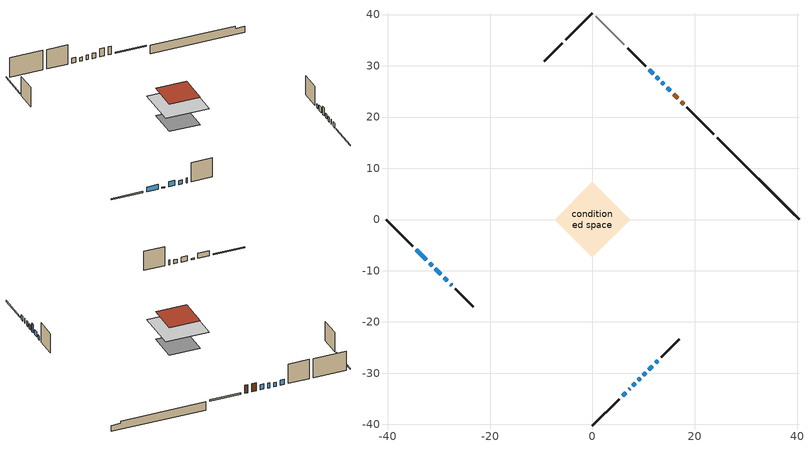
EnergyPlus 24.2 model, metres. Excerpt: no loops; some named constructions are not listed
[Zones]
conditioned space
 floor adiabatic (AdiabaticFloorConstruction): -7.37,0 0,7.37 7.37,0 0,-7.37 z3.51
 floor foundation (Slab1 construction): -5.21,0 0,5.21 5.21,0 0,-5.21 z-1.01
 wall outside (RimJoist1 construction): 0,-40.31 5.26,-35.05 / -40.31,0 -35.05,-5.26 / 0,40.31 -5.26,35.05 / 23.7,16.61 18.44,21.88 z1.07:1.37
 wall outside (AdiabaticWallConstruction 1): 17.78,22.53 17.28,23.04 / 16.62,23.69 15.81,24.5 z1.07:3.1
 wall outside (AdiabaticWallConstruction): 15.16,25.15 14.55,25.77 / 11.02,-29.29 11.67,-28.64 z1.07:2.39; 5.92,-34.39 6.47,-33.84 / 7.13,-33.18 7.24,-33.07 / 7.89,-32.42 8.3,-32.01 / -34.39,-5.92 -32.45,-7.86 / 13.89,26.42 13.57,26.75 / 8.96,-31.36 9.28,-31.03 / -27.69,-12.62 -27.47,-12.84 / 11.82,28.49 11.08,29.23 z1.07:2.29; -31.79,-8.52 -31.31,-9 z1.07:1.37; 9.94,-30.38 10.37,-29.94 z1.07:3.15; -30.65,-9.66 -29.61,-10.7 z1.07:2.34; -28.96,-11.35 -28.35,-11.97 / 12.33,-27.98 12.76,-27.55 / 12.91,27.4 12.48,27.83 z1.07:2.04
 wall outside (Wall1 construction): 13.42,-26.9 16.95,-23.36 / -26.82,-13.49 -23.28,-17.03 / -5.92,34.39 -9.45,30.86 / 10.43,29.88 6.9,33.42 z1.07:5.95
 wall foundation (FoundationWall1 construction): 24.36,15.96,-1.01 24.36,15.96,1.07 38.72,1.6,1.07 38.72,1.6,0.49 40.31,0,0.49 40.31,0,-1.01
 wall adiabatic (Wall3 construction): 6.24,34.07 0.66,39.66 z1.07:5.95
 window (WindowConstruction): 15.16,25.16 14.55,25.76 z1.07:2.39
 window (WindowConstruction 6): 5.92,-34.39 6.47,-33.84 z1.07:2.29
 window (WindowConstruction 7): 7.13,-33.18 7.24,-33.07 z1.07:2.29
 window (WindowConstruction 8): 7.9,-32.42 8.3,-32.01 z1.07:2.29
 window (WindowConstruction 9): -34.39,-5.92 -32.45,-7.86 z1.07:2.29
 window (WindowConstruction 13): 13.89,26.42 13.57,26.75 z1.07:2.29
 window (WindowConstruction 14): 8.96,-31.36 9.28,-31.03 z1.07:2.29
 window (WindowConstruction 15): -31.79,-8.52 -31.31,-9 z1.07:1.37
 window (WindowConstruction 1): 9.94,-30.38 10.37,-29.94 z1.07:3.15
 window (WindowConstruction 2): 11.02,-29.29 11.67,-28.64 z1.07:2.39
 window (WindowConstruction 3): -30.65,-9.66 -29.61,-10.7 z1.07:2.34
 window (WindowConstruction 4): -28.96,-11.36 -28.35,-11.97 z1.07:2.04
 window (WindowConstruction 10): -27.69,-12.62 -27.47,-12.84 z1.07:2.29
 window (WindowConstruction 11): 12.33,-27.98 12.76,-27.55 z1.07:2.04
 window (WindowConstruction 12): 12.91,27.4 12.48,27.83 z1.07:2.04
 window (WindowConstruction 5): 11.82,28.49 11.09,29.23 z1.07:2.29
 door (Door): 17.78,22.53 17.28,23.03 z1.07:3.1
 door (Door 1): 16.62,23.69 15.81,24.5 z1.07:3.1
 ceiling adiabatic (AdiabaticFloorConstruction): 0,-7.37 7.37,0 0,7.37 -7.37,0 z3.51
 roof outside (Roof1 construction): 0,5.21 -5.21,0 0,-5.21 5.21,0 z5.95
[EnergyManagementSystem:Program]
infil_program: Set p_m = 0.14; Set p_s = 0.22; Set s_m = 270; Set s_s = 370; Set z_m = 9.99744; Set z_s = 6.287832584110923; Set f_t = (((s_m/z_m)^p_m)*((z_s/s_s)^p_s)); Set Tdiff = tin_s-tout_s; Set dT = @Abs Tdiff; Set c = 0.0526; Set Cs = 0.1067; Set Cw = 0.1654; Set n = 0.65; Set sft = (f_t*0.3); Set temp1 = ((c*Cw)*((sft*site_vw_s)^(2*n)))^2; Set Qinf = (((c*Cs*(dT^n))^2)+temp1)^0.5; Set Qinf = (@Max Qinf 0); Set mech_vent_house_fan_sensible_load_act = 0.0; Set mech_vent_house_fan_latent_load_act = 0.0; Set OASupInPb = out_pb_s; Set OASupInTemp = tout_s; Set OASupInW = out_wt_s; Set OASupRho = (@RhoAirFnPbTdbW OASupInPb OASupInTemp OASupInW); Set OASupCp = (@CpAirFnW OASupInW); Set OASupInEnth = (@HFnTdbW OASupInTemp OASupInW); Set ZoneTemp = tin_s; Set ZoneW = win_s; Set ZoneCp = (@CpAirFnW ZoneW); Set ZoneAirEnth = (@HFnTdbW ZoneTemp ZoneW); Set mech_vent_house_fan_cfis_act = 0.0; Set QWHV_cfis_sup = 0.0; Set QWHV_cfis_suppl_sup = 0.0; Set QWHV_cfis_suppl_exh = 0.0; Set Qrange = 0; Set Qrange = Qrange + 0.075 * mech_vent_range_fan_0_sch_s; Set Qbath = 0; Set Qdryer = 0; Set Qdryer = Qdryer + 0.00308 * clothes_dryer_exhaust_0_sch_s; Set QWHV_sup = 0.0; Set QWHV_exh = 0.0; Set Qsupply = QWHV_sup + QWHV_cfis_sup + QWHV_cfis_suppl_sup; Set Qexhaust = Qrange + Qbath + Qdryer + QWHV_exh + QWHV_cfis_suppl_exh; Set Qfan = (@Max Qexhaust Qsupply); Set Qducts = 0; If Qducts < 0; Set Qsupply = Qsupply - Qducts; Else; Set Qexhaust = Qexhaust + Qducts; EndIf; Set Qfan_with_ducts = (@Max Qexhaust Qsupply); Set Qimb = (@Abs (Qsupply - Qexhaust)); If Qinf + Qimb > 0; Set Qtot = Qfan_with_ducts + (Qinf^2) / (Qinf + Qimb); Else; Set Qtot = Qfan_with_ducts; EndIf; Set Qinf_adj = Qtot - Qfan; Set infil_flow_act = Qinf_adj; Set infil_program_Qinf = Qinf_adj; Set infil_program_Qfan = Qfan; Set Qload = Qfan; Set Effectiveness_Sens = 0.0; Set Effectiveness_Lat = 0.0; Set Fan_MFR = Qload * OASupRho; Set ZoneInEnth = OASupInEnth; Set ZoneInTemp = OASupInTemp; Set FanTotalToCond = Fan_MFR * (ZoneInEnth - ZoneAirEnth); Set FanSensToCond = Fan_MFR * ZoneCp * (ZoneInTemp - ZoneTemp); Set FanLatToCond = FanTotalToCond - FanSensToCond; Set mech_vent_house_fan_sensible_load_act = mech_vent_house_fan_sensible_load_act + FanSensToCond; Set mech_vent_house_fan_latent_load_act = mech_vent_house_fan_latent_load_act + FanLatToCond
unmet_hours_program: Set htg_unmet_hours = 0; Set clg_unmet_hours = 0; Set unit_htg_unmet_hours = 0; If ((DayOfYear >= 1) && (DayOfYear <= 365)); Set unit_htg_unmet_hours = unit_htg_unmet_hours + conditioned_space_htg_unmet_s; If unit_htg_unmet_hours > htg_unmet_hours; Set htg_unmet_hours = unit_htg_unmet_hours; EndIf; EndIf; Set unit_clg_unmet_hours = 0; If ((DayOfYear >= 1) && (DayOfYear <= 365)); Set unit_clg_unmet_hours = unit_clg_unmet_hours + conditioned_space_clg_unmet_s; If unit_clg_unmet_hours > clg_unmet_hours; Set clg_unmet_hours = unit_clg_unmet_hours; EndIf; EndIf
water_heater_EC_adj: If WarmupFlag == 0; Set dhw_e_cons = water_heater_energy + water_heater_on_cycle_parasitic + water_heater_off_cycle_parasitic; Set water_heater_ec_adj_act = 0.0 * dhw_e_cons / 1; EndIf
[EnergyManagementSystem:ProgramCallingManager]
boiler_hydronic_pump_disaggregate_program_calling_manager: EndOfSystemTimestepBeforeHVACReporting; boiler_hydronic_pump_disaggregate_program
boiler_hydronic_pump_power_program_calling_manager: EndOfSystemTimestepBeforeHVACReporting; boiler_hydronic_pump_power_program
central_ac_supply_fan_disaggregate_program_calling_manager: EndOfSystemTimestepBeforeHVACReporting; central_ac_supply_fan_disaggregate_program
component_loads_program_calling_manager: EndOfZoneTimestepAfterZoneReporting; component_loads_program
fridge_schedule_program_calling_manager: BeginZoneTimestepAfterInitHeatBalance; fridge_schedule_program
infil_program_calling_manager: BeginZoneTimestepAfterInitHeatBalance; infil_program
natural_vent_program_calling_manager: BeginZoneTimestepAfterInitHeatBalance; natural_vent_program
total_airflows_program_calling_manager: EndOfZoneTimestepAfterZoneReporting; total_airflows_program
total_loads_program_calling_manager: EndOfZoneTimestepAfterZoneReporting; total_loads_program
unmet_hours_program_calling_manager: EndOfZoneTimestepBeforeZoneReporting; unmet_hours_program
water_heater_EC_adj_ProgramManager: EndOfSystemTimestepBeforeHVACReporting; water_heater_EC_adj
[EnergyManagementSystem:OutputVariable] Type of Data in Variable=Summed
Name | EMS Variable | Update Frequency | EMS Program or Subroutine | Units
boiler hydronic pump disaggregate htg primary | boiler_hydronic_pump_primary_htg | SystemTimestep | boiler_hydronic_pump_disaggregate_program | J
central ac supply fan disaggregate clg | central_ac_supply_fan_clg | SystemTimestep | central_ac_supply_fan_disaggregate_program | J
loads_htg_tot_peakload_outvar; loads_htg_tot_annual_outvar; Energy Management System Output Variable 1; Energy Management System Output Variable 45 | loads_htg_tot | ZoneTimestep | total_loads_program | J
loads_clg_tot_peakload_outvar; loads_clg_tot_annual_outvar; Energy Management System Output Variable 2; Energy Management System Output Variable 46 | loads_clg_tot | ZoneTimestep | total_loads_program | J
htg_unmet_hours_annual_outvar; Energy Management System Output Variable 3 | htg_unmet_hours | ZoneTimestep | unmet_hours_program | hr
clg_unmet_hours_annual_outvar; Energy Management System Output Variable 4 | clg_unmet_hours | ZoneTimestep | unmet_hours_program | hr
loads_htg_roofs_annual_outvar; Energy Management System Output Variable 5 | loads_htg_roofs | ZoneTimestep | component_loads_program | J
loads_htg_ceilings_annual_outvar; Energy Management System Output Variable 6 | loads_htg_ceilings | ZoneTimestep | component_loads_program | J
loads_htg_walls_annual_outvar; Energy Management System Output Variable 7 | loads_htg_walls | ZoneTimestep | component_loads_program | J
loads_htg_rim_joists_annual_outvar; Energy Management System Output Variable 8 | loads_htg_rim_joists | ZoneTimestep | component_loads_program | J
loads_htg_foundation_walls_annual_outvar; Energy Management System Output Variable 9 | loads_htg_foundation_walls | ZoneTimestep | component_loads_program | J
loads_htg_doors_annual_outvar; Energy Management System Output Variable 10 | loads_htg_doors | ZoneTimestep | component_loads_program | J
loads_htg_windows_conduction_annual_outvar; Energy Management System Output Variable 11 | loads_htg_windows_conduction | ZoneTimestep | component_loads_program | J
loads_htg_windows_solar_annual_outvar; Energy Management System Output Variable 12 | loads_htg_windows_solar | ZoneTimestep | component_loads_program | J
loads_htg_skylights_conduction_annual_outvar; Energy Management System Output Variable 13 | loads_htg_skylights_conduction | ZoneTimestep | component_loads_program | J
loads_htg_skylights_solar_annual_outvar; Energy Management System Output Variable 14 | loads_htg_skylights_solar | ZoneTimestep | component_loads_program | J
loads_htg_floors_annual_outvar; Energy Management System Output Variable 15 | loads_htg_floors | ZoneTimestep | component_loads_program | J
loads_htg_slabs_annual_outvar; Energy Management System Output Variable 16 | loads_htg_slabs | ZoneTimestep | component_loads_program | J
loads_htg_internal_mass_annual_outvar; Energy Management System Output Variable 17 | loads_htg_internal_mass | ZoneTimestep | component_loads_program | J
loads_htg_infil_annual_outvar; Energy Management System Output Variable 18 | loads_htg_infil | ZoneTimestep | component_loads_program | J
loads_htg_natvent_annual_outvar; Energy Management System Output Variable 19 | loads_htg_natvent | ZoneTimestep | component_loads_program | J
loads_htg_mechvent_annual_outvar; Energy Management System Output Variable 20 | loads_htg_mechvent | ZoneTimestep | component_loads_program | J
loads_htg_whf_annual_outvar; Energy Management System Output Variable 21 | loads_htg_whf | ZoneTimestep | component_loads_program | J
loads_htg_ducts_annual_outvar; Energy Management System Output Variable 22 | loads_htg_ducts | ZoneTimestep | component_loads_program | J
loads_htg_intgains_annual_outvar; Energy Management System Output Variable 23 | loads_htg_intgains | ZoneTimestep | component_loads_program | J
loads_htg_lighting_annual_outvar; Energy Management System Output Variable 24 | loads_htg_lighting | ZoneTimestep | component_loads_program | J
loads_clg_roofs_annual_outvar; Energy Management System Output Variable 25 | loads_clg_roofs | ZoneTimestep | component_loads_program | J
loads_clg_ceilings_annual_outvar; Energy Management System Output Variable 26 | loads_clg_ceilings | ZoneTimestep | component_loads_program | J
loads_clg_walls_annual_outvar; Energy Management System Output Variable 27 | loads_clg_walls | ZoneTimestep | component_loads_program | J
loads_clg_rim_joists_annual_outvar; Energy Management System Output Variable 28 | loads_clg_rim_joists | ZoneTimestep | component_loads_program | J
loads_clg_foundation_walls_annual_outvar; Energy Management System Output Variable 29 | loads_clg_foundation_walls | ZoneTimestep | component_loads_program | J
loads_clg_doors_annual_outvar; Energy Management System Output Variable 30 | loads_clg_doors | ZoneTimestep | component_loads_program | J
loads_clg_windows_conduction_annual_outvar; Energy Management System Output Variable 31 | loads_clg_windows_conduction | ZoneTimestep | component_loads_program | J
loads_clg_windows_solar_annual_outvar; Energy Management System Output Variable 32 | loads_clg_windows_solar | ZoneTimestep | component_loads_program | J
loads_clg_skylights_conduction_annual_outvar; Energy Management System Output Variable 33 | loads_clg_skylights_conduction | ZoneTimestep | component_loads_program | J
loads_clg_skylights_solar_annual_outvar; Energy Management System Output Variable 34 | loads_clg_skylights_solar | ZoneTimestep | component_loads_program | J
loads_clg_floors_annual_outvar; Energy Management System Output Variable 35 | loads_clg_floors | ZoneTimestep | component_loads_program | J
loads_clg_slabs_annual_outvar; Energy Management System Output Variable 36 | loads_clg_slabs | ZoneTimestep | component_loads_program | J
loads_clg_internal_mass_annual_outvar; Energy Management System Output Variable 37 | loads_clg_internal_mass | ZoneTimestep | component_loads_program | J
loads_clg_infil_annual_outvar; Energy Management System Output Variable 38 | loads_clg_infil | ZoneTimestep | component_loads_program | J
loads_clg_natvent_annual_outvar; Energy Management System Output Variable 39 | loads_clg_natvent | ZoneTimestep | component_loads_program | J
loads_clg_mechvent_annual_outvar; Energy Management System Output Variable 40 | loads_clg_mechvent | ZoneTimestep | component_loads_program | J
loads_clg_whf_annual_outvar; Energy Management System Output Variable 41 | loads_clg_whf | ZoneTimestep | component_loads_program | J
loads_clg_ducts_annual_outvar; Energy Management System Output Variable 42 | loads_clg_ducts | ZoneTimestep | component_loads_program | J
loads_clg_intgains_annual_outvar; Energy Management System Output Variable 43 | loads_clg_intgains | ZoneTimestep | component_loads_program | J
loads_clg_lighting_annual_outvar; Energy Management System Output Variable 44 | loads_clg_lighting | ZoneTimestep | component_loads_program | J
[Schedule:Day:Interval]
interior lighting schedule day 2: No, 01:00, 0.0927273, 04:00, 0.0772727, 05:00, 0.085, 06:00, 0.139091, 07:00, 0.231818, 08:00, 0.293636, 10:00, 0.316818, 11:00, 0.301364, 12:00, 0.285909, 13:00, 0.278182, 14:00, 0.270455, 15:00, 0.285909, 16:00, 0.316818, 17:00, 0.386364, 18:00, 0.502273, 19:00, 0.664545, 20:00, 0.819091, 21:00, 0.85, 22:00, 0.610455, 23:00, 0.309091, 24:00, 0.139091
interior lighting schedule day 3: No, 01:00, 0.0845455, 04:00, 0.0704545, 05:00, 0.0775, 06:00, 0.126818, 07:00, 0.211364, 08:00, 0.267727, 10:00, 0.288864, 11:00, 0.274773, 12:00, 0.260682, 13:00, 0.253636, 14:00, 0.246591, 15:00, 0.260682, 16:00, 0.288864, 17:00, 0.352273, 18:00, 0.457955, 19:00, 0.605909, 20:00, 0.746818, 21:00, 0.775, 22:00, 0.556591, 23:00, 0.281818, 24:00, 0.126818
interior lighting schedule day 4: No, 01:00, 0.0763636, 04:00, 0.0636364, 05:00, 0.07, 06:00, 0.114545, 07:00, 0.190909, 08:00, 0.241818, 10:00, 0.260909, 11:00, 0.248182, 12:00, 0.235455, 13:00, 0.229091, 14:00, 0.222727, 15:00, 0.235455, 16:00, 0.260909, 17:00, 0.318182, 18:00, 0.413636, 19:00, 0.547273, 20:00, 0.674545, 21:00, 0.7, 22:00, 0.502727, 23:00, 0.254545, 24:00, 0.114545
interior lighting schedule day 5: No, 01:00, 0.0727273, 04:00, 0.0606061, 05:00, 0.0666667, 06:00, 0.109091, 07:00, 0.181818, 08:00, 0.230303, 10:00, 0.248485, 11:00, 0.236364, 12:00, 0.224242, 13:00, 0.218182, 14:00, 0.212121, 15:00, 0.224242, 16:00, 0.248485, 17:00, 0.30303, 18:00, 0.393939, 19:00, 0.521212, 20:00, 0.642424, 21:00, 0.666667, 22:00, 0.478788, 23:00, 0.242424, 24:00, 0.109091
interior lighting schedule day 6: No, 01:00, 0.0745455, 04:00, 0.0621212, 05:00, 0.0683333, 06:00, 0.111818, 07:00, 0.186364, 08:00, 0.236061, 10:00, 0.254697, 11:00, 0.242273, 12:00, 0.229848, 13:00, 0.223636, 14:00, 0.217424, 15:00, 0.229848, 16:00, 0.254697, 17:00, 0.310606, 18:00, 0.403788, 19:00, 0.534242, 20:00, 0.658485, 21:00, 0.683333, 22:00, 0.490758, 23:00, 0.248485, 24:00, 0.111818
interior lighting schedule day 7: No, 01:00, 0.08, 04:00, 0.0666667, 05:00, 0.0733333, 06:00, 0.12, 07:00, 0.2, 08:00, 0.253333, 10:00, 0.273333, 11:00, 0.26, 12:00, 0.246667, 13:00, 0.24, 14:00, 0.233333, 15:00, 0.246667, 16:00, 0.273333, 17:00, 0.333333, 18:00, 0.433333, 19:00, 0.573333, 20:00, 0.706667, 21:00, 0.733333, 22:00, 0.526667, 23:00, 0.266667, 24:00, 0.12
interior lighting schedule day 8: No, 01:00, 0.0890909, 04:00, 0.0742424, 05:00, 0.0816667, 06:00, 0.133636, 07:00, 0.222727, 08:00, 0.282121, 10:00, 0.304394, 11:00, 0.289545, 12:00, 0.274697, 13:00, 0.267273, 14:00, 0.259848, 15:00, 0.274697, 16:00, 0.304394, 17:00, 0.371212, 18:00, 0.482576, 19:00, 0.638485, 20:00, 0.78697, 21:00, 0.816667, 22:00, 0.586515, 23:00, 0.29697, 24:00, 0.133636
interior lighting schedule day 9: No, 01:00, 0.0972727, 04:00, 0.0810606, 05:00, 0.0891667, 06:00, 0.145909, 07:00, 0.243182, 08:00, 0.30803, 10:00, 0.332348, 11:00, 0.316136, 12:00, 0.299924, 13:00, 0.291818, 14:00, 0.283712, 15:00, 0.299924, 16:00, 0.332348, 17:00, 0.405303, 18:00, 0.526894, 19:00, 0.697121, 20:00, 0.859242, 21:00, 0.891667, 22:00, 0.640379, 23:00, 0.324242, 24:00, 0.145909
interior lighting schedule day 10: No, 01:00, 0.105455, 04:00, 0.0878788, 05:00, 0.0966667, 06:00, 0.158182, 07:00, 0.263636, 08:00, 0.333939, 10:00, 0.360303, 11:00, 0.342727, 12:00, 0.325152, 13:00, 0.316364, 14:00, 0.307576, 15:00, 0.325152, 16:00, 0.360303, 17:00, 0.439394, 18:00, 0.571212, 19:00, 0.755758, 20:00, 0.931515, 21:00, 0.966667, 22:00, 0.694242, 23:00, 0.351515, 24:00, 0.158182
interior lighting schedule day 11: No, 01:00, 0.109091, 04:00, 0.0909091, 05:00, 0.1, 06:00, 0.163636, 07:00, 0.272727, 08:00, 0.345455, 10:00, 0.372727, 11:00, 0.354545, 12:00, 0.336364, 13:00, 0.327273, 14:00, 0.318182, 15:00, 0.336364, 16:00, 0.372727, 17:00, 0.454545, 18:00, 0.590909, 19:00, 0.781818, 20:00, 0.963636, 21:00, 1, 22:00, 0.718182, 23:00, 0.363636, 24:00, 0.163636
occupants schedule day: No, 05:00, 0.426829, 06:00, 0.719512, 07:00, 1, 08:00, 0.670732, 09:00, 0.329268, 14:00, 0.170732, 15:00, 0.231707, 16:00, 0.329268, 17:00, 0.5, 18:00, 0.670732, 19:00, 0.829268, 21:00, 1, 22:00, 0.853659, 23:00, 0.646341, 24:00, 0.426829
occupants schedule default day; clothes dryer schedule default day; cooking range schedule default day; mech vent range fan 0 schedule default day; misc plug loads schedule default day; general water use schedule default day; clothes dryer exhaust 0 schedule default day; cooling season schedule day; cooling season schedule day 2; cooling season schedule default day; exterior lighting schedule default day; natural vent schedule default day: No, 24:00, 0
clothes dryer schedule day; clothes dryer exhaust 0 schedule day: No, 01:00, 0.123457, 02:00, 0.0740741, 03:00, 0.0493827, 04:00, 0.0246914, 05:00, 0.0493827, 06:00, 0.0740741, 07:00, 0.197531, 08:00, 0.395062, 09:00, 0.592593, 10:00, 0.839506, 11:00, 0.962963, 12:00, 1, 13:00, 0.91358, 14:00, 0.82716, 15:00, 0.716049, 16:00, 0.753086, 17:00, 0.679012, 18:00, 0.666667, 20:00, 0.62963, 21:00, 0.641975, 22:00, 0.666667, 23:00, 0.54321, 24:00, 0.296296
cooking range schedule day: No, 05:00, 0.0597015, 06:00, 0.11194, 07:00, 0.171642, 08:00, 0.291045, 11:00, 0.343284, 12:00, 0.402985, 13:00, 0.462687, 14:00, 0.343284, 15:00, 0.291045, 16:00, 0.402985, 17:00, 0.567164, 18:00, 1, 19:00, 0.850746, 20:00, 0.432836, 21:00, 0.291045, 22:00, 0.231343, 23:00, 0.171642, 24:00, 0.11194
mech vent range fan 0 schedule day: No, 02:00, 1, 18:00, 0, 24:00, 1
misc plug loads schedule day: No, 06:00, 0.705882, 07:00, 0.745098, 08:00, 0.803922, 15:00, 0.823529, 16:00, 0.862745, 17:00, 0.921569, 18:00, 0.980392, 19:00, 1, 20:00, 0.980392, 21:00, 0.941176, 22:00, 0.862745, 23:00, 0.784314, 24:00, 0.72549
general water use schedule day: No, 01:00, 0.315068, 03:00, 0.287671, 04:00, 0.342466, 05:00, 0.369863, 06:00, 0.520548, 07:00, 0.60274, 08:00, 0.534247, 10:00, 0.506849, 11:00, 0.465753, 14:00, 0.479452, 15:00, 0.534247, 16:00, 0.589041, 17:00, 0.69863, 18:00, 0.876712, 19:00, 0.890411, 20:00, 0.986301, 21:00, 1, 22:00, 0.863014, 23:00, 0.616438, 24:00, 0.465753
cooling season schedule day 1: No, 24:00, 1
exterior lighting schedule day: No, 01:00, 0.566667, 03:00, 0.524167, 05:00, 0.495833, 06:00, 0.5525, 07:00, 0.623333, 08:00, 0.580833, 09:00, 0.439167, 10:00, 0.354167, 12:00, 0.34, 13:00, 0.354167, 14:00, 0.396667, 15:00, 0.425, 16:00, 0.495833, 17:00, 0.623333, 18:00, 0.793333, 19:00, 0.906667, 20:00, 0.963333, 21:00, 0.991667, 22:00, 0.920833, 23:00, 0.793333, 24:00, 0.665833
exterior lighting schedule day 1: No, 01:00, 0.528571, 03:00, 0.488929, 05:00, 0.4625, 06:00, 0.515357, 07:00, 0.581429, 08:00, 0.541786, 09:00, 0.409643, 10:00, 0.330357, 12:00, 0.317143, 13:00, 0.330357, 14:00, 0.37, 15:00, 0.396429, 16:00, 0.4625, 17:00, 0.581429, 18:00, 0.74, 19:00, 0.845714, 20:00, 0.898571, 21:00, 0.925, 22:00, 0.858929, 23:00, 0.74, 24:00, 0.621071
exterior lighting schedule day 10: No, 01:00, 0.552381, 03:00, 0.510952, 05:00, 0.483333, 06:00, 0.538571, 07:00, 0.607619, 08:00, 0.56619, 09:00, 0.428095, 10:00, 0.345238, 12:00, 0.331429, 13:00, 0.345238, 14:00, 0.386667, 15:00, 0.414286, 16:00, 0.483333, 17:00, 0.607619, 18:00, 0.773333, 19:00, 0.88381, 20:00, 0.939048, 21:00, 0.966667, 22:00, 0.897619, 23:00, 0.773333, 24:00, 0.649048
exterior lighting schedule day 11: No, 01:00, 0.571429, 03:00, 0.528571, 05:00, 0.5, 06:00, 0.557143, 07:00, 0.628571, 08:00, 0.585714, 09:00, 0.442857, 10:00, 0.357143, 12:00, 0.342857, 13:00, 0.357143, 14:00, 0.4, 15:00, 0.428571, 16:00, 0.5, 17:00, 0.628571, 18:00, 0.8, 19:00, 0.914286, 20:00, 0.971429, 21:00, 1, 22:00, 0.928571, 23:00, 0.8, 24:00, 0.671429
exterior lighting schedule day 2: No, 01:00, 0.485714, 03:00, 0.449286, 05:00, 0.425, 06:00, 0.473571, 07:00, 0.534286, 08:00, 0.497857, 09:00, 0.376429, 10:00, 0.303571, 12:00, 0.291429, 13:00, 0.303571, 14:00, 0.34, 15:00, 0.364286, 16:00, 0.425, 17:00, 0.534286, 18:00, 0.68, 19:00, 0.777143, 20:00, 0.825714, 21:00, 0.85, 22:00, 0.789286, 23:00, 0.68, 24:00, 0.570714
exterior lighting schedule day 3: No, 01:00, 0.442857, 03:00, 0.409643, 05:00, 0.3875, 06:00, 0.431786, 07:00, 0.487143, 08:00, 0.453929, 09:00, 0.343214, 10:00, 0.276786, 12:00, 0.265714, 13:00, 0.276786, 14:00, 0.31, 15:00, 0.332143, 16:00, 0.3875, 17:00, 0.487143, 18:00, 0.62, 19:00, 0.708571, 20:00, 0.752857, 21:00, 0.775, 22:00, 0.719643, 23:00, 0.62, 24:00, 0.520357
exterior lighting schedule day 4: No, 01:00, 0.4, 03:00, 0.37, 05:00, 0.35, 06:00, 0.39, 07:00, 0.44, 08:00, 0.41, 09:00, 0.31, 10:00, 0.25, 12:00, 0.24, 13:00, 0.25, 14:00, 0.28, 15:00, 0.3, 16:00, 0.35, 17:00, 0.44, 18:00, 0.56, 19:00, 0.64, 20:00, 0.68, 21:00, 0.7, 22:00, 0.65, 23:00, 0.56, 24:00, 0.47
exterior lighting schedule day 5: No, 01:00, 0.380952, 03:00, 0.352381, 05:00, 0.333333, 06:00, 0.371429, 07:00, 0.419048, 08:00, 0.390476, 09:00, 0.295238, 10:00, 0.238095, 12:00, 0.228571, 13:00, 0.238095, 14:00, 0.266667, 15:00, 0.285714, 16:00, 0.333333, 17:00, 0.419048, 18:00, 0.533333, 19:00, 0.609524, 20:00, 0.647619, 21:00, 0.666667, 22:00, 0.619048, 23:00, 0.533333, 24:00, 0.447619
exterior lighting schedule day 6: No, 01:00, 0.390476, 03:00, 0.36119, 05:00, 0.341667, 06:00, 0.380714, 07:00, 0.429524, 08:00, 0.400238, 09:00, 0.302619, 10:00, 0.244048, 12:00, 0.234286, 13:00, 0.244048, 14:00, 0.273333, 15:00, 0.292857, 16:00, 0.341667, 17:00, 0.429524, 18:00, 0.546667, 19:00, 0.624762, 20:00, 0.66381, 21:00, 0.683333, 22:00, 0.634524, 23:00, 0.546667, 24:00, 0.45881
exterior lighting schedule day 7: No, 01:00, 0.419048, 03:00, 0.387619, 05:00, 0.366667, 06:00, 0.408571, 07:00, 0.460952, 08:00, 0.429524, 09:00, 0.324762, 10:00, 0.261905, 12:00, 0.251429, 13:00, 0.261905, 14:00, 0.293333, 15:00, 0.314286, 16:00, 0.366667, 17:00, 0.460952, 18:00, 0.586667, 19:00, 0.670476, 20:00, 0.712381, 21:00, 0.733333, 22:00, 0.680952, 23:00, 0.586667, 24:00, 0.492381
exterior lighting schedule day 8: No, 01:00, 0.466667, 03:00, 0.431667, 05:00, 0.408333, 06:00, 0.455, 07:00, 0.513333, 08:00, 0.478333, 09:00, 0.361667, 10:00, 0.291667, 12:00, 0.28, 13:00, 0.291667, 14:00, 0.326667, 15:00, 0.35, 16:00, 0.408333, 17:00, 0.513333, 18:00, 0.653333, 19:00, 0.746667, 20:00, 0.793333, 21:00, 0.816667, 22:00, 0.758333, 23:00, 0.653333, 24:00, 0.548333
exterior lighting schedule day 9: No, 01:00, 0.509524, 03:00, 0.47131, 05:00, 0.445833, 06:00, 0.496786, 07:00, 0.560476, 08:00, 0.522262, 09:00, 0.394881, 10:00, 0.318452, 12:00, 0.305714, 13:00, 0.318452, 14:00, 0.356667, 15:00, 0.382143, 16:00, 0.445833, 17:00, 0.560476, 18:00, 0.713333, 19:00, 0.815238, 20:00, 0.86619, 21:00, 0.891667, 22:00, 0.827976, 23:00, 0.713333, 24:00, 0.59869
[Schedule:Week:Daily]
clothes dryer exhaust 0 schedule Week Rule - Jan1-Dec31: clothes dryer exhaust 0 schedule day, clothes dryer exhaust 0 schedule day, clothes dryer exhaust 0 schedule day, clothes dryer exhaust 0 schedule day, clothes dryer exhaust 0 schedule day, clothes dryer exhaust 0 schedule day, clothes dryer exhaust 0 schedule day, clothes dryer exhaust 0 schedule default day, clothes dryer exhaust 0 schedule default day, clothes dryer exhaust 0 schedule default day, clothes dryer exhaust 0 schedule default day, clothes dryer exhaust 0 schedule default day
cooling season schedule Week Rule - Jan1-May26: cooling season schedule day, cooling season schedule day, cooling season schedule day, cooling season schedule day, cooling season schedule day, cooling season schedule day, cooling season schedule day, cooling season schedule default day, cooling season schedule default day, cooling season schedule default day, cooling season schedule default day, cooling season schedule default day
cooling season schedule Week Rule - May27-Jun2: cooling season schedule day, cooling season schedule day, cooling season schedule day, cooling season schedule day, cooling season schedule day, cooling season schedule day 1, cooling season schedule day 1, cooling season schedule default day, cooling season schedule default day, cooling season schedule default day, cooling season schedule default day, cooling season schedule default day
cooling season schedule Week Rule - Jun3-Sep29: cooling season schedule day 1, cooling season schedule day 1, cooling season schedule day 1, cooling season schedule day 1, cooling season schedule day 1, cooling season schedule day 1, cooling season schedule day 1, cooling season schedule default day, cooling season schedule default day, cooling season schedule default day, cooling season schedule default day, cooling season schedule default day
cooling season schedule Week Rule - Sep30-Oct6: cooling season schedule day 1, cooling season schedule day 2, cooling season schedule day 2, cooling season schedule day 2, cooling season schedule day 2, cooling season schedule day 2, cooling season schedule day 2, cooling season schedule default day, cooling season schedule default day, cooling season schedule default day, cooling season schedule default day, cooling season schedule default day
cooling season schedule Week Rule - Oct7-Dec31: cooling season schedule day 2, cooling season schedule day 2, cooling season schedule day 2, cooling season schedule day 2, cooling season schedule day 2, cooling season schedule day 2, cooling season schedule day 2, cooling season schedule default day, cooling season schedule default day, cooling season schedule default day, cooling season schedule default day, cooling season schedule default day
natural vent schedule Week Rule - Jan1-Dec31: natural vent schedule default day, natural vent schedule default day, natural vent schedule default day, natural vent schedule default day, natural vent schedule default day, natural vent schedule default day, natural vent schedule default day, natural vent schedule default day, natural vent schedule default day, natural vent schedule default day, natural vent schedule default day, natural vent schedule default day
[Schedule:Year]
clothes dryer exhaust 0 schedule: clothes dryer exhaust 0 schedule Week Rule - Jan1-Dec31, 1, 1, 12, 31
cooling season schedule: cooling season schedule Week Rule - Jan1-May26, 1, 1, 5, 26, cooling season schedule Week Rule - May27-Jun2, 5, 27, 6, 2, cooling season schedule Week Rule - Jun3-Sep29, 6, 3, 9, 29, cooling season schedule Week Rule - Sep30-Oct6, 9, 30, 10, 6, cooling season schedule Week Rule - Oct7-Dec31, 10, 7, 12, 31
natural vent schedule: natural vent schedule Week Rule - Jan1-Dec31, 1, 1, 12, 31
